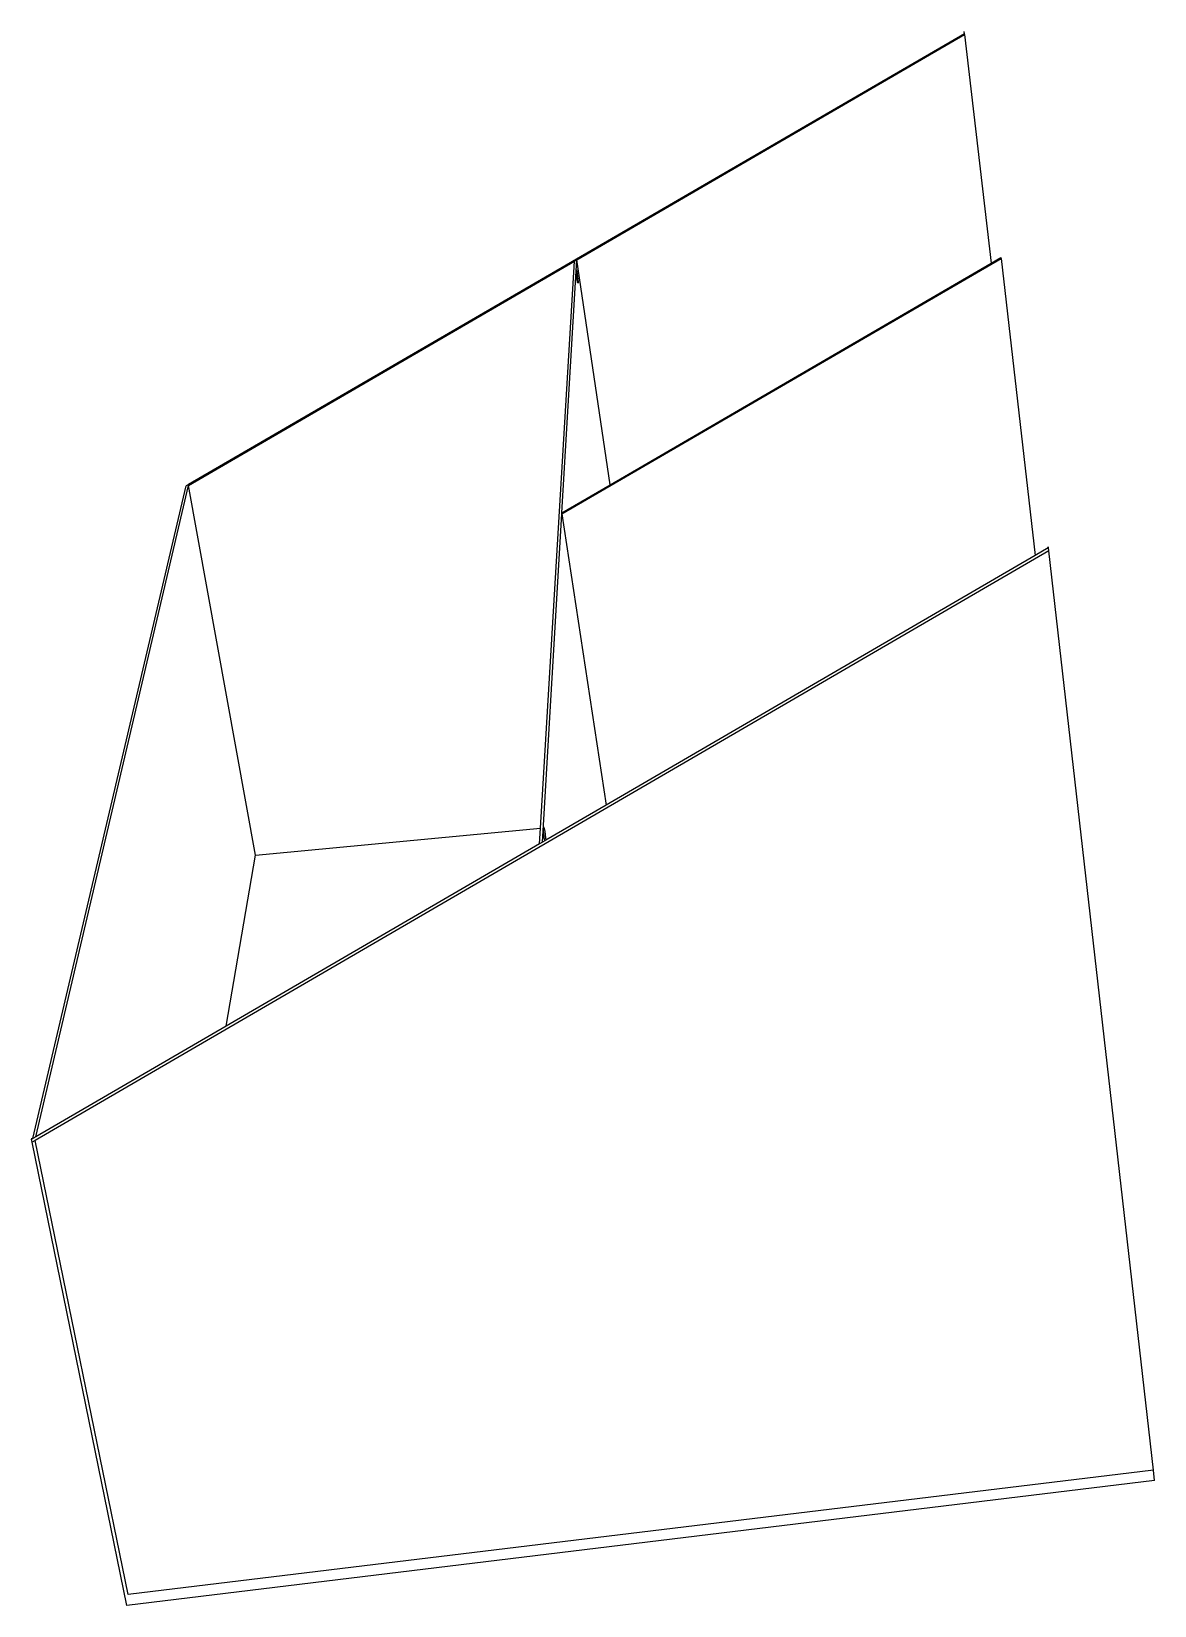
# Model space of a CAD drawing. Extents: x -356 to -192, y -43 to 186.
import ezdxf

# ---------------------------------------------------------------- set-up
doc = ezdxf.new("R2010")
doc.units = 0
doc.layers.get('0').update_dxf_attribs({"linetype": 'CONTINUOUS'})

msp = doc.modelspace()

# ---------------------------------------------------------------- linework, layer by layer
for p, q in [((-219.96, 186.08), (-220, 186.43)), ((-219.96, 186.08), (-333.26, 120.27)), ((-276.58, 153.1), (-219.94, 185.99)), ((-219.94, 185.99), (-219.96, 186.08)), ((-219.94, 185.99), (-216.07, 152.58)), ((-333.28, 120.16), (-276.92, 152.9)), ((-281.89, 70.11), (-276.92, 152.9)), ((-278.76, 116.02), (-214.61, 153.3)), ((-278.75, 116.15), (-276.58, 153.1)), ((-276.92, 152.9), (-276.58, 153.1)), ((-271.71, 120.24), (-276.58, 153.1)), ((-271.71, 120.24), (-216.07, 152.58)), ((-216.07, 152.58), (-214.63, 153.41)), ((-214.61, 153.3), (-214.63, 153.41)), ((-214.61, 153.3), (-209.63, 109.93)), ((-276.63, 151.61), (-276.65, 151.28)), ((-276.61, 150.9), (-276.65, 151.28)), ((-276.63, 151.61), (-276.58, 151.39)), ((-276.56, 150.49), (-276.61, 150.9)), ((-276.58, 151.39), (-276.53, 151.04)), ((-276.5, 150.11), (-276.56, 150.49)), ((-276.53, 151.04), (-276.47, 150.64)), ((-276.45, 149.83), (-276.5, 150.11)), ((-276.47, 150.64), (-276.42, 150.24)), ((-276.41, 149.69), (-276.45, 149.83)), ((-276.42, 150.24), (-276.39, 149.92)), ((-276.39, 149.73), (-276.41, 149.69)), ((-276.39, 149.92), (-276.39, 149.73)), ((-356, 24.79), (-333.6, 120.07)), ((-355.56, 25.05), (-333.28, 120.16)), ((-333.26, 120.27), (-333.6, 120.07)), ((-333.26, 120.27), (-333.28, 120.16)), ((-323.47, 66.19), (-333.28, 120.16)), ((-278.75, 116.15), (-271.71, 120.24)), ((-281.58, 68.08), (-278.76, 116.02)), ((-278.76, 116.02), (-278.75, 116.15)), ((-278.76, 116.02), (-272.28, 73.49)), ((-207.65, 110.62), (-355.68, 24.51)), ((-207.71, 111.05), (-209.63, 109.93)), ((-207.7, 111.05), (-207.73, 111.2)), ((-207.71, 111.05), (-207.73, 111.2)), ((-207.7, 111.05), (-207.71, 111.05)), ((-207.65, 110.62), (-207.7, 111.05)), ((-192.37, -23.61), (-207.65, 110.62)), ((-209.63, 109.93), (-272.28, 73.49)), ((-272.28, 73.49), (-281.1, 68.36)), ((-323.47, 66.19), (-281.89, 70.11)), ((-282.03, 67.82), (-281.89, 70.11)), ((-281.41, 70.33), (-281.44, 69.77)), ((-281.39, 69.28), (-281.44, 69.77)), ((-281.41, 70.33), (-281.34, 70.08)), ((-281.32, 68.76), (-281.39, 69.28)), ((-281.34, 70.08), (-281.26, 69.68)), ((-281.26, 69.68), (-281.19, 69.17)), ((-281.19, 69.17), (-281.13, 68.66)), ((-282.03, 67.82), (-327.79, 41.2)), ((-281.58, 68.08), (-282.03, 67.82)), ((-281.24, 68.28), (-281.58, 68.08)), ((-281.24, 68.3), (-281.32, 68.76)), ((-281.1, 68.36), (-281.24, 68.28)), ((-281.24, 68.28), (-281.24, 68.3)), ((-281.13, 68.66), (-281.1, 68.36)), ((-327.79, 41.2), (-323.47, 66.19)), ((-327.79, 41.2), (-355.56, 25.05)), ((-356.21, 24.67), (-356.17, 24.86)), ((-356, 24.79), (-356.21, 24.67)), ((-356.13, 24.25), (-356.21, 24.67)), ((-356.14, 24.71), (-356.17, 24.86)), ((-355.68, 24.51), (-356.13, 24.25)), ((-342.26, -43.37), (-356.13, 24.25)), ((-355.56, 25.05), (-356, 24.79)), ((-342.11, -41.78), (-355.68, 24.51)), ((-192.2, -25.11), (-342.26, -43.37)), ((-192.37, -23.61), (-342.11, -41.78)), ((-192.2, -25.11), (-192.37, -23.61))]:
    msp.add_line(p, q)

doc.saveas('drawing.dxf')
